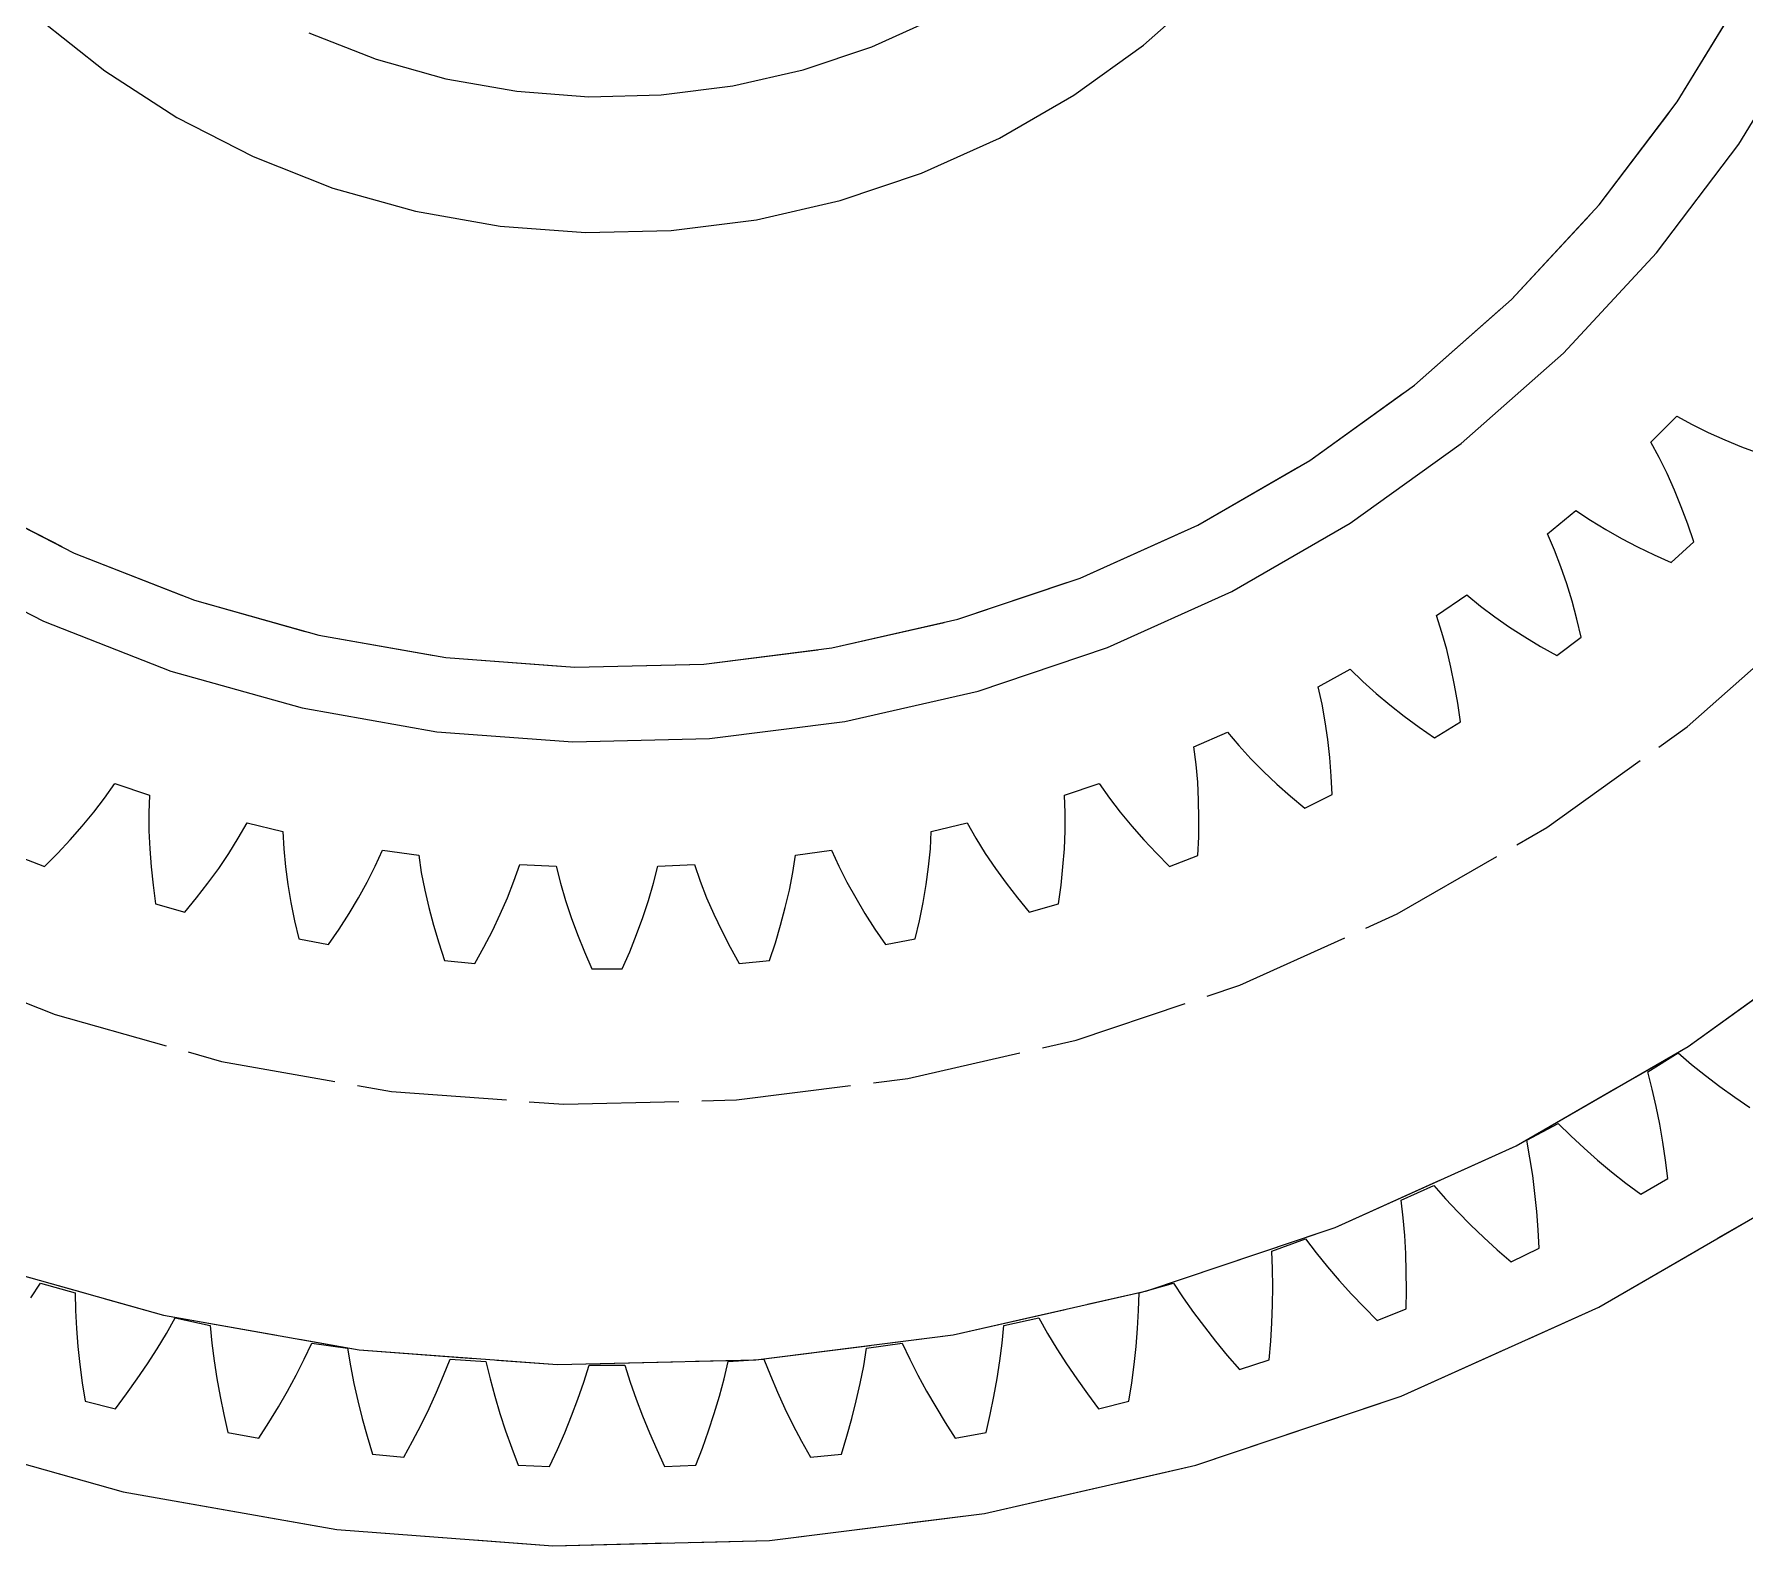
# Model space of a CAD drawing. Header units: millimetres. Extents: x -31 to 149, y -20 to 140.
# Drawn here: x -6.32 to 12.56, y 90.8 to 107.48 of the extents above; entities that cross this region are included whole.
import ezdxf

# ---------------------------------------------------------------- set-up
doc = ezdxf.new("R2010")
doc.units = ezdxf.units.MM
doc.linetypes.add('DASHED', pattern=[1.524, 1.27, -0.254])
doc.layers.add('HIDDEN', color=8, linetype='DASHED')
doc.layers.add('VISIBLE', color=7, linetype='CONTINUOUS')

msp = doc.modelspace()

# ---------------------------------------------------------------- linework, layer by layer
at = {"layer": 'HIDDEN'}
for points in [[(-7.86587, 97.35999), (-6.09106, 96.66343), (-4.25571, 96.14704), (-2.37807, 95.81597), (-0.4768, 95.67348), (1.42921, 95.72102), (3.32102, 95.95809), (5.17982, 96.38235), (6.98715, 96.98958), (8.72503, 97.77374), (10.3762, 98.72704), (11.92424, 99.84001), (13.35378, 101.10159), (14.6506, 102.49923), (15.80182, 104.01904), (16.79599, 105.64593), (17.62323, 107.36372), (18.27533, 109.15535)], [(-7.86587, 97.35999), (-6.09106, 96.66343), (-4.25571, 96.14704), (-2.37807, 95.81597), (-0.4768, 95.67348), (1.42921, 95.72102), (3.32102, 95.95809), (5.17982, 96.38235), (6.98715, 96.98958), (8.72503, 97.77374), (10.3762, 98.72704), (11.92424, 99.84001), (13.35378, 101.10159), (14.6506, 102.49923), (15.80182, 104.01904), (16.79599, 105.64593), (17.62323, 107.36372), (18.27533, 109.15535)], [(-12.88385, 108.588), (-12.20206, 107.33602), (-11.39899, 106.15814), (-10.48264, 105.06607), (-9.46211, 104.07067), (-8.34753, 103.18183), (-7.15, 102.40838), (-5.88141, 101.75801), (-4.55436, 101.23718), (-3.18205, 100.85107), (-1.77811, 100.60352), (-0.35651, 100.49699), (1.06864, 100.53253), (2.48317, 100.70979), (3.87302, 101.02701), (5.22438, 101.48105), (6.52381, 102.06737), (7.75841, 102.78017), (8.9159, 103.61235), (9.98479, 104.55564), (10.95444, 105.60068), (11.81521, 106.73706), (12.55857, 107.95351)], [(-7.00671, 93.93814), (-4.89546, 93.34413), (-2.73556, 92.96328), (-0.54848, 92.79938), (1.64406, 92.85406), (3.82026, 93.12677), (5.95849, 93.61481), (8.0375, 94.31332), (10.03663, 95.21536), (11.93602, 96.31197), (13.71678, 97.59225), (15.36121, 99.04347), (16.85298, 100.65121), (18.17725, 102.3995), (19.32087, 104.27095), (20.27248, 106.24697), (21.0226, 108.30793)], [(-7.00671, 93.93814), (-4.89546, 93.34413), (-2.73556, 92.96328), (-0.54848, 92.79938), (1.64406, 92.85406), (3.82026, 93.12677), (5.95849, 93.61481), (8.0375, 94.31332), (10.03663, 95.21536), (11.93602, 96.31197), (13.71678, 97.59225), (15.36121, 99.04347), (16.85298, 100.65121), (18.17725, 102.3995), (19.32087, 104.27095), (20.27248, 106.24697), (21.0226, 108.30793)], [(-7.00671, 93.93814), (-4.89546, 93.34413), (-2.73556, 92.96328), (-0.54848, 92.79938), (1.64406, 92.85406), (3.82026, 93.12677), (5.95849, 93.61481), (8.0375, 94.31332), (10.03663, 95.21536), (11.93602, 96.31197), (13.71678, 97.59225), (15.36121, 99.04347), (16.85298, 100.65121), (18.17725, 102.3995), (19.32087, 104.27095), (20.27248, 106.24697), (21.0226, 108.30793)], [(-6.28602, 107.66962), (-5.54556, 107.07913), (-4.75, 106.5653), (-3.90723, 106.13323), (-3.02562, 105.78723), (-2.11395, 105.53073), (-1.18127, 105.36627), (-0.23684, 105.29549), (0.70994, 105.3191), (1.64966, 105.43687), (2.57298, 105.64761), (3.47074, 105.94924), (4.334, 106.33876), (5.15419, 106.81229), (5.92315, 107.36514), (6.63325, 107.99181)], [(-6.28602, 107.66962), (-5.54556, 107.07913), (-4.75, 106.5653), (-3.90723, 106.13323), (-3.02562, 105.78723), (-2.11395, 105.53073), (-1.18127, 105.36627), (-0.23684, 105.29549), (0.70994, 105.3191), (1.64966, 105.43687), (2.57298, 105.64761), (3.47074, 105.94924), (4.334, 106.33876), (5.15419, 106.81229), (5.92315, 107.36514), (6.63325, 107.99181)], [(-7.64368, 92.04228), (-5.3405, 91.39427), (-2.98425, 90.9788), (-0.59834, 90.8), (1.79352, 90.85965), (4.16756, 91.15715), (6.50017, 91.68956), (8.76818, 92.45157), (10.94906, 93.43562), (13.02111, 94.63192), (14.96376, 96.02858), (16.75768, 97.61174), (18.38507, 99.36564), (19.82973, 101.27286), (21.07732, 103.31444), (22.11543, 105.47011), (22.93375, 107.71842)], [(-7.64368, 92.04228), (-5.3405, 91.39427), (-2.98425, 90.9788), (-0.59834, 90.8), (1.79352, 90.85965), (4.16756, 91.15715), (6.50017, 91.68956), (8.76818, 92.45157), (10.94906, 93.43562), (13.02111, 94.63192), (14.96376, 96.02858), (16.75768, 97.61174), (18.38507, 99.36564), (19.82973, 101.27286), (21.07732, 103.31444), (22.11543, 105.47011), (22.93375, 107.71842)], [(-7.64368, 92.04228), (-5.3405, 91.39427), (-2.98425, 90.9788), (-0.59834, 90.8), (1.79352, 90.85965), (4.16756, 91.15715), (6.50017, 91.68956), (8.76818, 92.45157), (10.94906, 93.43562), (13.02111, 94.63192), (14.96376, 96.02858), (16.75768, 97.61174), (18.38507, 99.36564), (19.82973, 101.27286), (21.07732, 103.31444), (22.11543, 105.47011), (22.93375, 107.71842)], [(-3.2903, 107.50049), (-2.54789, 107.20912), (-1.78017, 106.99312), (-0.99475, 106.85463), (-0.19945, 106.79503), (0.59784, 106.81491), (1.38919, 106.91408), (2.16672, 107.09155), (2.92273, 107.34555), (3.64969, 107.67357)], [(-3.2903, 107.50049), (-2.54789, 107.20912), (-1.78017, 106.99312), (-0.99475, 106.85463), (-0.19945, 106.79503), (0.59784, 106.81491), (1.38919, 106.91408), (2.16672, 107.09155), (2.92273, 107.34555), (3.64969, 107.67357)], [(-3.2903, 107.50049), (-2.54789, 107.20912), (-1.78017, 106.99312), (-0.99475, 106.85463), (-0.19945, 106.79503), (0.59784, 106.81491), (1.38919, 106.91408), (2.16672, 107.09155), (2.92273, 107.34555), (3.64969, 107.67357)], [(-3.2903, 107.50049), (-2.54789, 107.20912), (-1.78017, 106.99312), (-0.99475, 106.85463), (-0.19945, 106.79503), (0.59784, 106.81491), (1.38919, 106.91408), (2.16672, 107.09155), (2.92273, 107.34555), (3.64969, 107.67357)], [(11.5233, 102.98307), (11.80947, 103.26924)], [(11.5233, 102.98307), (11.80947, 103.26924)], [(11.80947, 103.26924), (11.98058, 103.17625)], [(11.80947, 103.26924), (11.98058, 103.17625)], [(11.98058, 103.17625), (12.15732, 103.08933)], [(11.98058, 103.17625), (12.15732, 103.08933)], [(11.61629, 102.81196), (11.5233, 102.98307)], [(11.61629, 102.81196), (11.5233, 102.98307)], [(12.15732, 103.08933), (12.33912, 103.00802)], [(12.15732, 103.08933), (12.33912, 103.00802)], [(12.33912, 103.00802), (12.52558, 102.93201)], [(12.33912, 103.00802), (12.52558, 102.93201)], [(12.52558, 102.93201), (12.71638, 102.86107)], [(12.52558, 102.93201), (12.71638, 102.86107)], [(11.70321, 102.63522), (11.61629, 102.81196)], [(11.70321, 102.63522), (11.61629, 102.81196)], [(11.78452, 102.45342), (11.70321, 102.63522)], [(11.78452, 102.45342), (11.70321, 102.63522)], [(11.86054, 102.26696), (11.78452, 102.45342)], [(11.86054, 102.26696), (11.78452, 102.45342)], [(10.3845, 101.97021), (10.69586, 102.22876)], [(10.3845, 101.97021), (10.69586, 102.22876)], [(10.69586, 102.22876), (10.85766, 102.12037)], [(10.69586, 102.22876), (10.85766, 102.12037)], [(11.93147, 102.07616), (11.86054, 102.26696)], [(11.93147, 102.07616), (11.86054, 102.26696)], [(10.85766, 102.12037), (11.02562, 102.01751)], [(10.85766, 102.12037), (11.02562, 102.01751)], [(11.02562, 102.01751), (11.19915, 101.91978)], [(11.02562, 102.01751), (11.19915, 101.91978)], [(11.99749, 101.88128), (11.93147, 102.07616)], [(11.99749, 101.88128), (11.93147, 102.07616)], [(10.46131, 101.79125), (10.3845, 101.97021)], [(10.46131, 101.79125), (10.3845, 101.97021)], [(10.53155, 101.60725), (10.46131, 101.79125)], [(10.53155, 101.60725), (10.46131, 101.79125)], [(11.19915, 101.91978), (11.3778, 101.82689)], [(11.19915, 101.91978), (11.3778, 101.82689)], [(11.3778, 101.82689), (11.56124, 101.73865)], [(11.3778, 101.82689), (11.56124, 101.73865)], [(11.7492, 101.65492), (11.99749, 101.88128)], [(11.7492, 101.65492), (11.99749, 101.88128)], [(10.59574, 101.41872), (10.53155, 101.60725)], [(10.59574, 101.41872), (10.53155, 101.60725)], [(11.56124, 101.73865), (11.7492, 101.65492)], [(11.56124, 101.73865), (11.7492, 101.65492)], [(10.65423, 101.22604), (10.59574, 101.41872)], [(10.65423, 101.22604), (10.59574, 101.41872)], [(9.15711, 101.06675), (9.49099, 101.29546)], [(9.15711, 101.06675), (9.49099, 101.29546)], [(9.49099, 101.29546), (9.6421, 101.17261)], [(9.49099, 101.29546), (9.6421, 101.17261)], [(10.70725, 101.02951), (10.65423, 101.22604)], [(10.70725, 101.02951), (10.65423, 101.22604)], [(9.21708, 100.88146), (9.15711, 101.06675)], [(9.21708, 100.88146), (9.15711, 101.06675)], [(9.6421, 101.17261), (9.79986, 101.05469)], [(9.6421, 101.17261), (9.79986, 101.05469)], [(9.79986, 101.05469), (9.96362, 100.94136)], [(9.79986, 101.05469), (9.96362, 100.94136)], [(9.27004, 100.69176), (9.21708, 100.88146)], [(9.27004, 100.69176), (9.21708, 100.88146)], [(9.96362, 100.94136), (10.13294, 100.83238)], [(9.96362, 100.94136), (10.13294, 100.83238)], [(10.75501, 100.82936), (10.70725, 101.02951)], [(10.75501, 100.82936), (10.70725, 101.02951)], [(9.31656, 100.49812), (9.27004, 100.69176)], [(9.31656, 100.49812), (9.27004, 100.69176)], [(10.13294, 100.83238), (10.30746, 100.7276)], [(10.13294, 100.83238), (10.30746, 100.7276)], [(10.30746, 100.7276), (10.48689, 100.62689)], [(10.30746, 100.7276), (10.48689, 100.62689)], [(10.48689, 100.62689), (10.75501, 100.82936)], [(10.48689, 100.62689), (10.75501, 100.82936)], [(7.85159, 100.28039), (8.20515, 100.47732)], [(7.85159, 100.28039), (8.20515, 100.47732)], [(8.20515, 100.47732), (8.34428, 100.34105)], [(8.20515, 100.47732), (8.34428, 100.34105)], [(9.35702, 100.30086), (9.31656, 100.49812)], [(9.35702, 100.30086), (9.31656, 100.49812)], [(7.89421, 100.09036), (7.85159, 100.28039)], [(7.89421, 100.09036), (7.85159, 100.28039)], [(8.34428, 100.34105), (8.49049, 100.20908)], [(8.34428, 100.34105), (8.49049, 100.20908)], [(9.39169, 100.10028), (9.35702, 100.30086)], [(9.39169, 100.10028), (9.35702, 100.30086)], [(8.49049, 100.20908), (8.6431, 100.08112)], [(8.49049, 100.20908), (8.6431, 100.08112)], [(9.42078, 99.89658), (9.39169, 100.10028)], [(9.42078, 99.89658), (9.39169, 100.10028)], [(7.92944, 99.89658), (7.89421, 100.09036)], [(7.92944, 99.89658), (7.89421, 100.09036)], [(8.6431, 100.08112), (8.80164, 99.95699)], [(8.6431, 100.08112), (8.80164, 99.95699)], [(8.80164, 99.95699), (8.96574, 99.83654)], [(8.80164, 99.95699), (8.96574, 99.83654)], [(6.47908, 99.61784), (6.84931, 99.78131)], [(6.47908, 99.61784), (6.84931, 99.78131)], [(6.84931, 99.78131), (6.97527, 99.63278)], [(6.84931, 99.78131), (6.97527, 99.63278)], [(7.9579, 99.69947), (7.92944, 99.89658)], [(7.9579, 99.69947), (7.92944, 99.89658)], [(8.96574, 99.83654), (9.13511, 99.71971)], [(8.96574, 99.83654), (9.13511, 99.71971)], [(9.13511, 99.71971), (9.42078, 99.89658)], [(9.13511, 99.71971), (9.42078, 99.89658)], [(6.50399, 99.42469), (6.47908, 99.61784)], [(6.50399, 99.42469), (6.47908, 99.61784)], [(6.97527, 99.63278), (7.10867, 99.48789)], [(6.97527, 99.63278), (7.10867, 99.48789)], [(7.97998, 99.49932), (7.9579, 99.69947)], [(7.97998, 99.49932), (7.9579, 99.69947)], [(6.52119, 99.22849), (6.50399, 99.42469)], [(6.52119, 99.22849), (6.50399, 99.42469)], [(7.10867, 99.48789), (7.24883, 99.3464)], [(7.10867, 99.48789), (7.24883, 99.3464)], [(7.24883, 99.3464), (7.39524, 99.20816)], [(7.24883, 99.3464), (7.39524, 99.20816)], [(7.99599, 99.2964), (7.97998, 99.49932)], [(7.99599, 99.2964), (7.97998, 99.49932)], [(-5.54675, 99.05386), (-5.43503, 99.21337)], [(-5.54675, 99.05386), (-5.43503, 99.21337)], [(-5.43503, 99.21337), (-5.0513, 99.08476)], [(-5.43503, 99.21337), (-5.0513, 99.08476)], [(5.0513, 99.08476), (5.43503, 99.21337)], [(5.0513, 99.08476), (5.43503, 99.21337)], [(5.43503, 99.21337), (5.54675, 99.05386)], [(5.43503, 99.21337), (5.54675, 99.05386)], [(6.53134, 99.02959), (6.52119, 99.22849)], [(6.53134, 99.02959), (6.52119, 99.22849)], [(7.39524, 99.20816), (7.54753, 99.07309)], [(7.39524, 99.20816), (7.54753, 99.07309)], [(8.00616, 99.09089), (7.99599, 99.2964)], [(8.00616, 99.09089), (7.99599, 99.2964)], [(-5.66622, 98.89727), (-5.54675, 99.05386)], [(-5.66622, 98.89727), (-5.54675, 99.05386)], [(-5.0513, 99.08476), (-5.05827, 98.89013)], [(-5.0513, 99.08476), (-5.05827, 98.89013)], [(5.05827, 98.89013), (5.0513, 99.08476)], [(5.05827, 98.89013), (5.0513, 99.08476)], [(5.54675, 99.05386), (5.66622, 98.89727)], [(5.54675, 99.05386), (5.66622, 98.89727)], [(6.53486, 98.82826), (6.53134, 99.02959)], [(6.53486, 98.82826), (6.53134, 99.02959)], [(7.54753, 99.07309), (7.7054, 98.94112)], [(7.54753, 99.07309), (7.7054, 98.94112)], [(7.7054, 98.94112), (8.00616, 99.09089)], [(7.7054, 98.94112), (8.00616, 99.09089)], [(-5.79272, 98.74345), (-5.66622, 98.89727)], [(-5.79272, 98.74345), (-5.66622, 98.89727)], [(-5.05827, 98.89013), (-5.0573, 98.69318)], [(-5.05827, 98.89013), (-5.0573, 98.69318)], [(-4.07091, 98.6092), (-3.97438, 98.77835)], [(-4.07091, 98.6092), (-3.97438, 98.77835)], [(-3.97438, 98.77835), (-3.58042, 98.68569)], [(-3.97438, 98.77835), (-3.58042, 98.68569)], [(3.58042, 98.68569), (3.97438, 98.77835)], [(3.58042, 98.68569), (3.97438, 98.77835)], [(3.97438, 98.77835), (4.07091, 98.6092)], [(3.97438, 98.77835), (4.07091, 98.6092)], [(5.0573, 98.69318), (5.05827, 98.89013)], [(5.0573, 98.69318), (5.05827, 98.89013)], [(5.66622, 98.89727), (5.79272, 98.74345)], [(5.66622, 98.89727), (5.79272, 98.74345)], [(6.53208, 98.62472), (6.53486, 98.82826)], [(6.53208, 98.62472), (6.53486, 98.82826)], [(-6.06492, 98.44375), (-5.92575, 98.59229)], [(-6.06492, 98.44375), (-5.92575, 98.59229)], [(-5.92575, 98.59229), (-5.79272, 98.74345)], [(-5.92575, 98.59229), (-5.79272, 98.74345)], [(-5.0573, 98.69318), (-5.04905, 98.4942)], [(-5.0573, 98.69318), (-5.04905, 98.4942)], [(-4.17541, 98.44226), (-4.07091, 98.6092)], [(-4.17541, 98.44226), (-4.07091, 98.6092)], [(-3.58042, 98.68569), (-3.56941, 98.49125)], [(-3.58042, 98.68569), (-3.56941, 98.49125)], [(3.56941, 98.49125), (3.58042, 98.68569)], [(3.56941, 98.49125), (3.58042, 98.68569)], [(4.07091, 98.6092), (4.17541, 98.44226)], [(4.07091, 98.6092), (4.17541, 98.44226)], [(5.04905, 98.4942), (5.0573, 98.69318)], [(5.04905, 98.4942), (5.0573, 98.69318)], [(5.79272, 98.74345), (5.92575, 98.59229)], [(5.79272, 98.74345), (5.92575, 98.59229)], [(5.92575, 98.59229), (6.06492, 98.44375)], [(5.92575, 98.59229), (6.06492, 98.44375)], [(6.52324, 98.41915), (6.53208, 98.62472)], [(6.52324, 98.41915), (6.53208, 98.62472)], [(-6.52324, 98.41915), (-6.20995, 98.29778)], [(-6.52324, 98.41915), (-6.20995, 98.29778)], [(-6.20995, 98.29778), (-6.06492, 98.44375)], [(-6.20995, 98.29778), (-6.06492, 98.44375)], [(-5.04905, 98.4942), (-5.03398, 98.2934)], [(-5.04905, 98.4942), (-5.03398, 98.2934)], [(-4.28718, 98.27743), (-4.17541, 98.44226)], [(-4.28718, 98.27743), (-4.17541, 98.44226)], [(-3.56941, 98.49125), (-3.55027, 98.29523)], [(-3.56941, 98.49125), (-3.55027, 98.29523)], [(-2.56033, 98.30262), (-2.47982, 98.47995)], [(-2.56033, 98.30262), (-2.47982, 98.47995)], [(-2.47982, 98.47995), (-2.07899, 98.42404)], [(-2.47982, 98.47995), (-2.07899, 98.42404)], [(-2.07899, 98.42404), (-2.05009, 98.23145)], [(-2.07899, 98.42404), (-2.05009, 98.23145)], [(2.05009, 98.23145), (2.07899, 98.42404)], [(2.05009, 98.23145), (2.07899, 98.42404)], [(2.07899, 98.42404), (2.47982, 98.47995)], [(2.07899, 98.42404), (2.47982, 98.47995)], [(2.47982, 98.47995), (2.56033, 98.30262)], [(2.47982, 98.47995), (2.56033, 98.30262)], [(3.55027, 98.29523), (3.56941, 98.49125)], [(3.55027, 98.29523), (3.56941, 98.49125)], [(4.17541, 98.44226), (4.28718, 98.27743)], [(4.17541, 98.44226), (4.28718, 98.27743)], [(5.03398, 98.2934), (5.04905, 98.4942)], [(5.03398, 98.2934), (5.04905, 98.4942)], [(6.06492, 98.44375), (6.20995, 98.29778)], [(6.06492, 98.44375), (6.20995, 98.29778)], [(6.20995, 98.29778), (6.52324, 98.41915)], [(6.20995, 98.29778), (6.52324, 98.41915)], [(-5.03398, 98.2934), (-5.01244, 98.09099)], [(-5.03398, 98.2934), (-5.01244, 98.09099)], [(-4.4057, 98.11464), (-4.28718, 98.27743)], [(-4.4057, 98.11464), (-4.28718, 98.27743)], [(-3.55027, 98.29523), (-3.52369, 98.09786)], [(-3.55027, 98.29523), (-3.52369, 98.09786)], [(-2.64899, 98.12675), (-2.56033, 98.30262)], [(-2.64899, 98.12675), (-2.56033, 98.30262)], [(-2.05009, 98.23145), (-2.01294, 98.03803)], [(-2.05009, 98.23145), (-2.01294, 98.03803)], [(-1.02791, 98.13673), (-0.96411, 98.32073)], [(-1.02791, 98.13673), (-0.96411, 98.32073)], [(-0.96411, 98.32073), (-0.55983, 98.30204)], [(-0.96411, 98.32073), (-0.55983, 98.30204)], [(-0.55983, 98.30204), (-0.51328, 98.11294)], [(-0.55983, 98.30204), (-0.51328, 98.11294)], [(0.51328, 98.11294), (0.55983, 98.30204)], [(0.51328, 98.11294), (0.55983, 98.30204)], [(0.55983, 98.30204), (0.96411, 98.32073)], [(0.55983, 98.30204), (0.96411, 98.32073)], [(0.96411, 98.32073), (1.02791, 98.13673)], [(0.96411, 98.32073), (1.02791, 98.13673)], [(2.01294, 98.03803), (2.05009, 98.23145)], [(2.01294, 98.03803), (2.05009, 98.23145)], [(2.56033, 98.30262), (2.64899, 98.12675)], [(2.56033, 98.30262), (2.64899, 98.12675)], [(3.52369, 98.09786), (3.55027, 98.29523)], [(3.52369, 98.09786), (3.55027, 98.29523)], [(4.28718, 98.27743), (4.4057, 98.11464)], [(4.28718, 98.27743), (4.4057, 98.11464)], [(5.01244, 98.09099), (5.03398, 98.2934)], [(5.01244, 98.09099), (5.03398, 98.2934)], [(-5.01244, 98.09099), (-4.98467, 97.88711)], [(-5.01244, 98.09099), (-4.98467, 97.88711)], [(-4.53058, 97.95389), (-4.4057, 98.11464)], [(-4.53058, 97.95389), (-4.4057, 98.11464)], [(-3.52369, 98.09786), (-3.49016, 97.89931)], [(-3.52369, 98.09786), (-3.49016, 97.89931)], [(-2.74507, 97.95231), (-2.64899, 98.12675)], [(-2.74507, 97.95231), (-2.64899, 98.12675)], [(-2.01294, 98.03803), (-1.96827, 97.84395)], [(-2.01294, 98.03803), (-1.96827, 97.84395)], [(-1.09996, 97.95343), (-1.02791, 98.13673)], [(-1.09996, 97.95343), (-1.02791, 98.13673)], [(-0.51328, 98.11294), (-0.45845, 97.92377)], [(-0.51328, 98.11294), (-0.45845, 97.92377)], [(0.45845, 97.92377), (0.51328, 98.11294)], [(0.45845, 97.92377), (0.51328, 98.11294)], [(1.02791, 98.13673), (1.09996, 97.95343)], [(1.02791, 98.13673), (1.09996, 97.95343)], [(1.96827, 97.84395), (2.01294, 98.03803)], [(1.96827, 97.84395), (2.01294, 98.03803)], [(2.64899, 98.12675), (2.74507, 97.95231)], [(2.64899, 98.12675), (2.74507, 97.95231)], [(3.49016, 97.89931), (3.52369, 98.09786)], [(3.49016, 97.89931), (3.52369, 98.09786)], [(4.4057, 98.11464), (4.53058, 97.95389)], [(4.4057, 98.11464), (4.53058, 97.95389)], [(4.98467, 97.88711), (5.01244, 98.09099)], [(4.98467, 97.88711), (5.01244, 98.09099)], [(-4.98467, 97.88711), (-4.66151, 97.79516)], [(-4.98467, 97.88711), (-4.66151, 97.79516)], [(-4.66151, 97.79516), (-4.53058, 97.95389)], [(-4.66151, 97.79516), (-4.53058, 97.95389)], [(-3.49016, 97.89931), (-3.45003, 97.69974)], [(-3.49016, 97.89931), (-3.45003, 97.69974)], [(-2.84806, 97.77928), (-2.74507, 97.95231)], [(-2.84806, 97.77928), (-2.74507, 97.95231)], [(-1.96827, 97.84395), (-1.91656, 97.64934)], [(-1.96827, 97.84395), (-1.91656, 97.64934)], [(-1.17954, 97.77086), (-1.09996, 97.95343)], [(-1.17954, 97.77086), (-1.09996, 97.95343)], [(-0.45845, 97.92377), (-0.39605, 97.73464)], [(-0.45845, 97.92377), (-0.39605, 97.73464)], [(0.39605, 97.73464), (0.45845, 97.92377)], [(0.39605, 97.73464), (0.45845, 97.92377)], [(1.09996, 97.95343), (1.17954, 97.77086)], [(1.09996, 97.95343), (1.17954, 97.77086)], [(1.91656, 97.64934), (1.96827, 97.84395)], [(1.91656, 97.64934), (1.96827, 97.84395)], [(2.74507, 97.95231), (2.84806, 97.77928)], [(2.74507, 97.95231), (2.84806, 97.77928)], [(3.45003, 97.69974), (3.49016, 97.89931)], [(3.45003, 97.69974), (3.49016, 97.89931)], [(4.53058, 97.95389), (4.66151, 97.79516)], [(4.53058, 97.95389), (4.66151, 97.79516)], [(4.66151, 97.79516), (4.98467, 97.88711)], [(4.66151, 97.79516), (4.98467, 97.88711)], [(-3.45003, 97.69974), (-3.40357, 97.4993)], [(-3.45003, 97.69974), (-3.40357, 97.4993)], [(-2.95757, 97.60769), (-2.84806, 97.77928)], [(-2.95757, 97.60769), (-2.84806, 97.77928)], [(-1.91656, 97.64934), (-1.85819, 97.45433)], [(-1.91656, 97.64934), (-1.85819, 97.45433)], [(-1.26613, 97.58907), (-1.17954, 97.77086)], [(-1.26613, 97.58907), (-1.17954, 97.77086)], [(-0.39605, 97.73464), (-0.32661, 97.54563)], [(-0.39605, 97.73464), (-0.32661, 97.54563)], [(0.32661, 97.54563), (0.39605, 97.73464)], [(0.32661, 97.54563), (0.39605, 97.73464)], [(1.17954, 97.77086), (1.26613, 97.58907)], [(1.17954, 97.77086), (1.26613, 97.58907)], [(1.85819, 97.45433), (1.91656, 97.64934)], [(1.85819, 97.45433), (1.91656, 97.64934)], [(2.84806, 97.77928), (2.95757, 97.60769)], [(2.84806, 97.77928), (2.95757, 97.60769)], [(3.40357, 97.4993), (3.45003, 97.69974)], [(3.40357, 97.4993), (3.45003, 97.69974)], [(-3.40357, 97.4993), (-3.07331, 97.43756)], [(-3.40357, 97.4993), (-3.07331, 97.43756)], [(-3.07331, 97.43756), (-2.95757, 97.60769)], [(-3.07331, 97.43756), (-2.95757, 97.60769)], [(-1.85819, 97.45433), (-1.79343, 97.25902)], [(-1.85819, 97.45433), (-1.79343, 97.25902)], [(-1.35934, 97.4081), (-1.26613, 97.58907)], [(-1.35934, 97.4081), (-1.26613, 97.58907)], [(-0.32661, 97.54563), (-0.25049, 97.35684)], [(-0.32661, 97.54563), (-0.25049, 97.35684)], [(0.25049, 97.35684), (0.32661, 97.54563)], [(0.25049, 97.35684), (0.32661, 97.54563)], [(1.26613, 97.58907), (1.35934, 97.4081)], [(1.26613, 97.58907), (1.35934, 97.4081)], [(1.79343, 97.25902), (1.85819, 97.45433)], [(1.79343, 97.25902), (1.85819, 97.45433)], [(2.95757, 97.60769), (3.07331, 97.43756)], [(2.95757, 97.60769), (3.07331, 97.43756)], [(3.07331, 97.43756), (3.40357, 97.4993)], [(3.07331, 97.43756), (3.40357, 97.4993)], [(-1.79343, 97.25902), (-1.45888, 97.22802)], [(-1.79343, 97.25902), (-1.45888, 97.22802)], [(-1.45888, 97.22802), (-1.35934, 97.4081)], [(-1.45888, 97.22802), (-1.35934, 97.4081)], [(-0.25049, 97.35684), (-0.16799, 97.16834)], [(-0.25049, 97.35684), (-0.16799, 97.16834)], [(0.16799, 97.16834), (0.25049, 97.35684)], [(0.16799, 97.16834), (0.25049, 97.35684)], [(1.35934, 97.4081), (1.45888, 97.22802)], [(1.35934, 97.4081), (1.45888, 97.22802)], [(1.45888, 97.22802), (1.79343, 97.25902)], [(1.45888, 97.22802), (1.79343, 97.25902)], [(-0.16799, 97.16834), (0.16799, 97.16834)], [(-0.16799, 97.16834), (0.16799, 97.16834)], [(11.48995, 96.03138), (11.82555, 96.24109)], [(11.48995, 96.03138), (11.82555, 96.24109)], [(11.82555, 96.24109), (11.97442, 96.11372)], [(11.82555, 96.24109), (11.97442, 96.11372)], [(11.53917, 95.84174), (11.48995, 96.03138)], [(11.53917, 95.84174), (11.48995, 96.03138)], [(11.97442, 96.11372), (12.12826, 95.98972)], [(11.97442, 96.11372), (12.12826, 95.98972)], [(12.12826, 95.98972), (12.28672, 95.86893)], [(12.12826, 95.98972), (12.28672, 95.86893)], [(11.58318, 95.64912), (11.53917, 95.84174)], [(11.58318, 95.64912), (11.53917, 95.84174)], [(12.28672, 95.86893), (12.44956, 95.75124)], [(12.28672, 95.86893), (12.44956, 95.75124)], [(12.44956, 95.75124), (12.61654, 95.63656)], [(12.44956, 95.75124), (12.61654, 95.63656)], [(11.62228, 95.45374), (11.58318, 95.64912)], [(11.62228, 95.45374), (11.58318, 95.64912)], [(10.15325, 95.27559), (10.50266, 95.46137)], [(10.15325, 95.27559), (10.50266, 95.46137)], [(10.50266, 95.46137), (10.64228, 95.32393)], [(10.50266, 95.46137), (10.64228, 95.32393)], [(11.65668, 95.2558), (11.62228, 95.45374)], [(11.65668, 95.2558), (11.62228, 95.45374)], [(10.18912, 95.08298), (10.15325, 95.27559)], [(10.18912, 95.08298), (10.15325, 95.27559)], [(10.64228, 95.32393), (10.7871, 95.1895)], [(10.64228, 95.32393), (10.7871, 95.1895)], [(10.7871, 95.1895), (10.93675, 95.05795)], [(10.7871, 95.1895), (10.93675, 95.05795)], [(11.68656, 95.05544), (11.65668, 95.2558)], [(11.68656, 95.05544), (11.65668, 95.2558)], [(10.21959, 94.88775), (10.18912, 95.08298)], [(10.21959, 94.88775), (10.18912, 95.08298)], [(10.93675, 95.05795), (11.09098, 94.92919)], [(10.93675, 95.05795), (11.09098, 94.92919)], [(11.71205, 94.85279), (11.68656, 95.05544)], [(11.71205, 94.85279), (11.68656, 95.05544)], [(10.24496, 94.69012), (10.21959, 94.88775)], [(10.24496, 94.69012), (10.21959, 94.88775)], [(11.09098, 94.92919), (11.24956, 94.80313)], [(11.09098, 94.92919), (11.24956, 94.80313)], [(11.4123, 94.67974), (11.71205, 94.85279)], [(11.4123, 94.67974), (11.71205, 94.85279)], [(8.76709, 94.61487), (9.1286, 94.77583)], [(8.76709, 94.61487), (9.1286, 94.77583)], [(8.78943, 94.42023), (8.76709, 94.61487)], [(8.78943, 94.42023), (8.76709, 94.61487)], [(9.1286, 94.77583), (9.2583, 94.62898)], [(9.1286, 94.77583), (9.2583, 94.62898)], [(9.2583, 94.62898), (9.39338, 94.48478)], [(9.2583, 94.62898), (9.39338, 94.48478)], [(10.26547, 94.49026), (10.24496, 94.69012)], [(10.26547, 94.49026), (10.24496, 94.69012)], [(11.24956, 94.80313), (11.4123, 94.67974)], [(11.24956, 94.80313), (11.4123, 94.67974)], [(9.39338, 94.48478), (9.53349, 94.34312)], [(9.39338, 94.48478), (9.53349, 94.34312)], [(10.2813, 94.2883), (10.26547, 94.49026)], [(10.2813, 94.2883), (10.26547, 94.49026)], [(8.80621, 94.22336), (8.78943, 94.42023)], [(8.80621, 94.22336), (8.78943, 94.42023)], [(9.53349, 94.34312), (9.67836, 94.20391)], [(9.53349, 94.34312), (9.67836, 94.20391)], [(10.29259, 94.08437), (10.2813, 94.2883)], [(10.29259, 94.08437), (10.2813, 94.2883)], [(7.33821, 94.05247), (7.71007, 94.18781)], [(7.33821, 94.05247), (7.71007, 94.18781)], [(7.34692, 93.85674), (7.33821, 94.05247)], [(7.34692, 93.85674), (7.33821, 94.05247)], [(7.71007, 94.18781), (7.82921, 94.03227)], [(7.71007, 94.18781), (7.82921, 94.03227)], [(8.81773, 94.02444), (8.80621, 94.22336)], [(8.81773, 94.02444), (8.80621, 94.22336)], [(9.67836, 94.20391), (9.82776, 94.0671)], [(9.67836, 94.20391), (9.82776, 94.0671)], [(9.82776, 94.0671), (9.98151, 93.93265)], [(9.82776, 94.0671), (9.98151, 93.93265)], [(9.98151, 93.93265), (10.29259, 94.08437)], [(9.98151, 93.93265), (10.29259, 94.08437)], [(7.82921, 94.03227), (7.9539, 93.879)], [(7.82921, 94.03227), (7.9539, 93.879)], [(7.9539, 93.879), (8.08379, 93.72791)], [(7.9539, 93.879), (8.08379, 93.72791)], [(8.82425, 93.82363), (8.81773, 94.02444)], [(8.82425, 93.82363), (8.81773, 94.02444)], [(-6.36197, 93.53671), (-6.25398, 93.70018)], [(-6.36197, 93.53671), (-6.25398, 93.70018)], [(-6.25398, 93.70018), (-5.87358, 93.5911)], [(-6.25398, 93.70018), (-5.87358, 93.5911)], [(5.87358, 93.5911), (6.25398, 93.70018)], [(5.87358, 93.5911), (6.25398, 93.70018)], [(6.25398, 93.70018), (6.36197, 93.53671)], [(6.25398, 93.70018), (6.36197, 93.53671)], [(7.34992, 93.65917), (7.34692, 93.85674)], [(7.34992, 93.65917), (7.34692, 93.85674)], [(8.08379, 93.72791), (8.2186, 93.57893)], [(8.08379, 93.72791), (8.2186, 93.57893)], [(8.82595, 93.62106), (8.82425, 93.82363)], [(8.82595, 93.62106), (8.82425, 93.82363)], [(-5.87358, 93.5911), (-5.86862, 93.39524)], [(-5.87358, 93.5911), (-5.86862, 93.39524)], [(5.86862, 93.39524), (5.87358, 93.5911)], [(5.86862, 93.39524), (5.87358, 93.5911)], [(6.36197, 93.53671), (6.47567, 93.37511)], [(6.36197, 93.53671), (6.47567, 93.37511)], [(7.34754, 93.45994), (7.34992, 93.65917)], [(7.34754, 93.45994), (7.34992, 93.65917)], [(8.2186, 93.57893), (8.35809, 93.43203)], [(8.2186, 93.57893), (8.35809, 93.43203)], [(8.82299, 93.41684), (8.82595, 93.62106)], [(8.82299, 93.41684), (8.82595, 93.62106)], [(-5.86862, 93.39524), (-5.85783, 93.19795)], [(-5.86862, 93.39524), (-5.85783, 93.19795)], [(-4.86374, 93.1447), (-4.76741, 93.3153)], [(-4.86374, 93.1447), (-4.76741, 93.3153)], [(-4.76741, 93.3153), (-4.38033, 93.23303)], [(-4.76741, 93.3153), (-4.38033, 93.23303)], [(4.38033, 93.23303), (4.76741, 93.3153)], [(4.38033, 93.23303), (4.76741, 93.3153)], [(4.76741, 93.3153), (4.86374, 93.1447)], [(4.76741, 93.3153), (4.86374, 93.1447)], [(5.85783, 93.19795), (5.86862, 93.39524)], [(5.85783, 93.19795), (5.86862, 93.39524)], [(6.47567, 93.37511), (6.5947, 93.21532)], [(6.47567, 93.37511), (6.5947, 93.21532)], [(7.34004, 93.25916), (7.34754, 93.45994)], [(7.34004, 93.25916), (7.34754, 93.45994)], [(8.35809, 93.43203), (8.50208, 93.28719)], [(8.35809, 93.43203), (8.50208, 93.28719)], [(8.50208, 93.28719), (8.82299, 93.41684)], [(8.50208, 93.28719), (8.82299, 93.41684)], [(-5.85783, 93.19795), (-5.84156, 92.99936)], [(-5.85783, 93.19795), (-5.84156, 92.99936)], [(-4.96589, 92.97556), (-4.86374, 93.1447)], [(-4.96589, 92.97556), (-4.86374, 93.1447)], [(-4.38033, 93.23303), (-4.36172, 93.03799)], [(-4.38033, 93.23303), (-4.36172, 93.03799)], [(4.36172, 93.03799), (4.38033, 93.23303)], [(4.36172, 93.03799), (4.38033, 93.23303)], [(4.86374, 93.1447), (4.96589, 92.97556)], [(4.86374, 93.1447), (4.96589, 92.97556)], [(5.84156, 92.99936), (5.85783, 93.19795)], [(5.84156, 92.99936), (5.85783, 93.19795)], [(6.5947, 93.21532), (6.71879, 93.05731)], [(6.5947, 93.21532), (6.71879, 93.05731)], [(7.3276, 93.05697), (7.34004, 93.25916)], [(7.3276, 93.05697), (7.34004, 93.25916)], [(-5.84156, 92.99936), (-5.82006, 92.7996)], [(-5.84156, 92.99936), (-5.82006, 92.7996)], [(-5.07349, 92.80786), (-4.96589, 92.97556)], [(-5.07349, 92.80786), (-4.96589, 92.97556)], [(-4.36172, 93.03799), (-4.3372, 92.84193)], [(-4.36172, 93.03799), (-4.3372, 92.84193)], [(-3.34182, 92.85815), (-3.25762, 93.03506)], [(-3.34182, 92.85815), (-3.25762, 93.03506)], [(-3.25762, 93.03506), (-2.86575, 92.97999)], [(-3.25762, 93.03506), (-2.86575, 92.97999)], [(-2.86575, 92.97999), (-2.83358, 92.78672)], [(-2.86575, 92.97999), (-2.83358, 92.78672)], [(2.83358, 92.78672), (2.86575, 92.97999)], [(2.83358, 92.78672), (2.86575, 92.97999)], [(2.86575, 92.97999), (3.25762, 93.03506)], [(2.86575, 92.97999), (3.25762, 93.03506)], [(3.25762, 93.03506), (3.34182, 92.85815)], [(3.25762, 93.03506), (3.34182, 92.85815)], [(4.3372, 92.84193), (4.36172, 93.03799)], [(4.3372, 92.84193), (4.36172, 93.03799)], [(4.96589, 92.97556), (5.07349, 92.80786)], [(4.96589, 92.97556), (5.07349, 92.80786)], [(5.82006, 92.7996), (5.84156, 92.99936)], [(5.82006, 92.7996), (5.84156, 92.99936)], [(6.71879, 93.05731), (6.8477, 92.90104)], [(6.71879, 93.05731), (6.8477, 92.90104)], [(7.3104, 92.85345), (7.3276, 93.05697)], [(7.3104, 92.85345), (7.3276, 93.05697)], [(-5.82006, 92.7996), (-5.79356, 92.59877)], [(-5.82006, 92.7996), (-5.79356, 92.59877)], [(-5.18625, 92.64157), (-5.07349, 92.80786)], [(-5.18625, 92.64157), (-5.07349, 92.80786)], [(-4.3372, 92.84193), (-4.30711, 92.64496)], [(-4.3372, 92.84193), (-4.30711, 92.64496)], [(-3.43192, 92.6823), (-3.34182, 92.85815)], [(-3.43192, 92.6823), (-3.34182, 92.85815)], [(-2.83358, 92.78672), (-2.79543, 92.59285)], [(-2.83358, 92.78672), (-2.79543, 92.59285)], [(-1.80361, 92.67847), (-1.73196, 92.86082)], [(-1.80361, 92.67847), (-1.73196, 92.86082)], [(-1.73196, 92.86082), (-1.3372, 92.83322)], [(-1.73196, 92.86082), (-1.3372, 92.83322)], [(-1.3372, 92.83322), (-1.29162, 92.64267)], [(-1.3372, 92.83322), (-1.29162, 92.64267)], [(-0.25662, 92.60652), (-0.19786, 92.79343)], [(-0.25662, 92.60652), (-0.19786, 92.79343)], [(-0.19786, 92.79343), (0.19786, 92.79343)], [(-0.19786, 92.79343), (0.19786, 92.79343)], [(0.19786, 92.79343), (0.25662, 92.60652)], [(0.19786, 92.79343), (0.25662, 92.60652)], [(1.29162, 92.64267), (1.3372, 92.83322)], [(1.29162, 92.64267), (1.3372, 92.83322)], [(1.3372, 92.83322), (1.73196, 92.86082)], [(1.3372, 92.83322), (1.73196, 92.86082)], [(1.73196, 92.86082), (1.80361, 92.67847)], [(1.73196, 92.86082), (1.80361, 92.67847)], [(2.79543, 92.59285), (2.83358, 92.78672)], [(2.79543, 92.59285), (2.83358, 92.78672)], [(3.34182, 92.85815), (3.43192, 92.6823)], [(3.34182, 92.85815), (3.43192, 92.6823)], [(4.30711, 92.64496), (4.3372, 92.84193)], [(4.30711, 92.64496), (4.3372, 92.84193)], [(5.07349, 92.80786), (5.18625, 92.64157)], [(5.07349, 92.80786), (5.18625, 92.64157)], [(5.79356, 92.59877), (5.82006, 92.7996)], [(5.79356, 92.59877), (5.82006, 92.7996)], [(6.8477, 92.90104), (6.98123, 92.7465)], [(6.8477, 92.90104), (6.98123, 92.7465)], [(6.98123, 92.7465), (7.3104, 92.85345)], [(6.98123, 92.7465), (7.3104, 92.85345)], [(-5.79356, 92.59877), (-5.7622, 92.39695)], [(-5.79356, 92.59877), (-5.7622, 92.39695)], [(-5.30394, 92.47669), (-5.18625, 92.64157)], [(-5.30394, 92.47669), (-5.18625, 92.64157)], [(-4.30711, 92.64496), (-4.27174, 92.44719)], [(-4.30711, 92.64496), (-4.27174, 92.44719)], [(-3.52756, 92.50751), (-3.43192, 92.6823)], [(-3.52756, 92.50751), (-3.43192, 92.6823)], [(-2.79543, 92.59285), (-2.75168, 92.39846)], [(-2.79543, 92.59285), (-2.75168, 92.39846)], [(-1.88123, 92.49676), (-1.80361, 92.67847)], [(-1.88123, 92.49676), (-1.80361, 92.67847)], [(-1.29162, 92.64267), (-1.24005, 92.45193)], [(-1.29162, 92.64267), (-1.24005, 92.45193)], [(-0.32137, 92.41985), (-0.25662, 92.60652)], [(-0.32137, 92.41985), (-0.25662, 92.60652)], [(0.25662, 92.60652), (0.32137, 92.41985)], [(0.25662, 92.60652), (0.32137, 92.41985)], [(1.24005, 92.45193), (1.29162, 92.64267)], [(1.24005, 92.45193), (1.29162, 92.64267)], [(1.80361, 92.67847), (1.88123, 92.49676)], [(1.80361, 92.67847), (1.88123, 92.49676)], [(2.75168, 92.39846), (2.79543, 92.59285)], [(2.75168, 92.39846), (2.79543, 92.59285)], [(3.43192, 92.6823), (3.52756, 92.50751)], [(3.43192, 92.6823), (3.52756, 92.50751)], [(4.27174, 92.44719), (4.30711, 92.64496)], [(4.27174, 92.44719), (4.30711, 92.64496)], [(5.18625, 92.64157), (5.30394, 92.47669)], [(5.18625, 92.64157), (5.30394, 92.47669)], [(5.7622, 92.39695), (5.79356, 92.59877)], [(5.7622, 92.39695), (5.79356, 92.59877)], [(-5.7622, 92.39695), (-5.42637, 92.31321)], [(-5.7622, 92.39695), (-5.42637, 92.31321)], [(-5.42637, 92.31321), (-5.30394, 92.47669)], [(-5.42637, 92.31321), (-5.30394, 92.47669)], [(-4.27174, 92.44719), (-4.23128, 92.24869)], [(-4.27174, 92.44719), (-4.23128, 92.24869)], [(-3.62844, 92.33376), (-3.52756, 92.50751)], [(-3.62844, 92.33376), (-3.52756, 92.50751)], [(-2.75168, 92.39846), (-2.7026, 92.20364)], [(-2.75168, 92.39846), (-2.7026, 92.20364)], [(-1.96444, 92.31572), (-1.88123, 92.49676)], [(-1.96444, 92.31572), (-1.88123, 92.49676)], [(-1.24005, 92.45193), (-1.18285, 92.26107)], [(-1.24005, 92.45193), (-1.18285, 92.26107)], [(-0.39175, 92.23344), (-0.32137, 92.41985)], [(-0.39175, 92.23344), (-0.32137, 92.41985)], [(0.32137, 92.41985), (0.39175, 92.23344)], [(0.32137, 92.41985), (0.39175, 92.23344)], [(1.18285, 92.26107), (1.24005, 92.45193)], [(1.18285, 92.26107), (1.24005, 92.45193)], [(1.88123, 92.49676), (1.96444, 92.31572)], [(1.88123, 92.49676), (1.96444, 92.31572)], [(2.7026, 92.20364), (2.75168, 92.39846)], [(2.7026, 92.20364), (2.75168, 92.39846)], [(3.52756, 92.50751), (3.62844, 92.33376)], [(3.52756, 92.50751), (3.62844, 92.33376)], [(4.23128, 92.24869), (4.27174, 92.44719)], [(4.23128, 92.24869), (4.27174, 92.44719)], [(5.30394, 92.47669), (5.42637, 92.31321)], [(5.30394, 92.47669), (5.42637, 92.31321)], [(5.42637, 92.31321), (5.7622, 92.39695)], [(5.42637, 92.31321), (5.7622, 92.39695)], [(-4.23128, 92.24869), (-4.18593, 92.04955)], [(-4.23128, 92.24869), (-4.18593, 92.04955)], [(-3.84507, 91.98945), (-3.73435, 92.16107)], [(-3.84507, 91.98945), (-3.73435, 92.16107)], [(-3.73435, 92.16107), (-3.62844, 92.33376)], [(-3.73435, 92.16107), (-3.62844, 92.33376)], [(-2.7026, 92.20364), (-2.6484, 92.00845)], [(-2.7026, 92.20364), (-2.6484, 92.00845)], [(-2.05296, 92.13536), (-1.96444, 92.31572)], [(-2.05296, 92.13536), (-1.96444, 92.31572)], [(-1.18285, 92.26107), (-1.12029, 92.07014)], [(-1.18285, 92.26107), (-1.12029, 92.07014)], [(-0.46747, 92.04734), (-0.39175, 92.23344)], [(-0.46747, 92.04734), (-0.39175, 92.23344)], [(0.39175, 92.23344), (0.46747, 92.04734)], [(0.39175, 92.23344), (0.46747, 92.04734)], [(1.12029, 92.07014), (1.18285, 92.26107)], [(1.12029, 92.07014), (1.18285, 92.26107)], [(1.96444, 92.31572), (2.05296, 92.13536)], [(1.96444, 92.31572), (2.05296, 92.13536)], [(2.6484, 92.00845), (2.7026, 92.20364)], [(2.6484, 92.00845), (2.7026, 92.20364)], [(3.62844, 92.33376), (3.73435, 92.16107)], [(3.62844, 92.33376), (3.73435, 92.16107)], [(3.73435, 92.16107), (3.84507, 91.98945)], [(3.73435, 92.16107), (3.84507, 91.98945)], [(4.18593, 92.04955), (4.23128, 92.24869)], [(4.18593, 92.04955), (4.23128, 92.24869)], [(-4.18593, 92.04955), (-3.84507, 91.98945)], [(-4.18593, 92.04955), (-3.84507, 91.98945)], [(-2.6484, 92.00845), (-2.58926, 91.81295)], [(-2.6484, 92.00845), (-2.58926, 91.81295)], [(-2.14656, 91.9557), (-2.05296, 92.13536)], [(-2.14656, 91.9557), (-2.05296, 92.13536)], [(-1.12029, 92.07014), (-1.05261, 91.87921)], [(-1.12029, 92.07014), (-1.05261, 91.87921)], [(-0.54831, 91.86159), (-0.46747, 92.04734)], [(-0.54831, 91.86159), (-0.46747, 92.04734)], [(0.46747, 92.04734), (0.54831, 91.86159)], [(0.46747, 92.04734), (0.54831, 91.86159)], [(1.05261, 91.87921), (1.12029, 92.07014)], [(1.05261, 91.87921), (1.12029, 92.07014)], [(2.05296, 92.13536), (2.14656, 91.9557)], [(2.05296, 92.13536), (2.14656, 91.9557)], [(2.58926, 91.81295), (2.6484, 92.00845)], [(2.58926, 91.81295), (2.6484, 92.00845)], [(3.84507, 91.98945), (4.18593, 92.04955)], [(3.84507, 91.98945), (4.18593, 92.04955)], [(-2.58926, 91.81295), (-2.24504, 91.77678)], [(-2.58926, 91.81295), (-2.24504, 91.77678)], [(-2.24504, 91.77678), (-2.14656, 91.9557)], [(-2.24504, 91.77678), (-2.14656, 91.9557)], [(-1.05261, 91.87921), (-0.97998, 91.68831)], [(-1.05261, 91.87921), (-0.97998, 91.68831)], [(-0.63408, 91.67624), (-0.54831, 91.86159)], [(-0.63408, 91.67624), (-0.54831, 91.86159)], [(0.54831, 91.86159), (0.63408, 91.67624)], [(0.54831, 91.86159), (0.63408, 91.67624)], [(0.97998, 91.68831), (1.05261, 91.87921)], [(0.97998, 91.68831), (1.05261, 91.87921)], [(2.14656, 91.9557), (2.24504, 91.77678)], [(2.14656, 91.9557), (2.24504, 91.77678)], [(2.24504, 91.77678), (2.58926, 91.81295)], [(2.24504, 91.77678), (2.58926, 91.81295)], [(-0.97998, 91.68831), (-0.63408, 91.67624)], [(-0.97998, 91.68831), (-0.63408, 91.67624)], [(0.63408, 91.67624), (0.97998, 91.68831)], [(0.63408, 91.67624), (0.97998, 91.68831)]]:
    msp.add_lwpolyline(points, dxfattribs=at)
at = {"layer": 'VISIBLE'}
for points in [[(-12.88385, 108.588), (-12.20206, 107.33602), (-11.39899, 106.15814), (-10.48264, 105.06607), (-9.46211, 104.07067), (-8.34753, 103.18183), (-7.15, 102.40838), (-5.88141, 101.75801), (-4.55436, 101.23718), (-3.18205, 100.85107), (-1.77811, 100.60352), (-0.35651, 100.49699), (1.06864, 100.53253), (2.48317, 100.70979), (3.87302, 101.02701), (5.22438, 101.48105), (6.52381, 102.06737), (7.75841, 102.78017), (8.9159, 103.61235), (9.98479, 104.55564), (10.95444, 105.60068), (11.81521, 106.73706), (12.55857, 107.95351)], [(-13.62649, 108.23037), (-12.9054, 106.90622), (-12.05604, 105.66044), (-11.08687, 104.50543), (-10.00751, 103.45265), (-8.82869, 102.51258), (-7.56213, 101.69454), (-6.22041, 101.00669), (-4.81688, 100.45584), (-3.36547, 100.04747), (-1.88061, 99.78565), (-0.37706, 99.67298), (1.13024, 99.71057), (2.6263, 99.89805), (4.09626, 100.23356), (5.52551, 100.71376), (6.89985, 101.33388), (8.20561, 102.08777), (9.42982, 102.96791), (10.56032, 103.96558), (11.58586, 105.07085), (12.49625, 106.27274), (13.28245, 107.5593)], [(-7.00671, 93.93814), (-4.89546, 93.34413), (-2.73556, 92.96328), (-0.54848, 92.79938), (1.64406, 92.85406), (3.82026, 93.12677), (5.95849, 93.61481), (8.0375, 94.31332), (10.03663, 95.21536), (11.93602, 96.31197), (13.71678, 97.59225), (15.36121, 99.04347), (16.85298, 100.65121), (18.17725, 102.3995), (19.32087, 104.27095), (20.27248, 106.24697), (21.0226, 108.30793)], [(-7.64368, 92.04228), (-5.3405, 91.39427), (-2.98425, 90.9788), (-0.59834, 90.8), (1.79352, 90.85965), (4.16756, 91.15715), (6.50017, 91.68956), (8.76818, 92.45157), (10.94906, 93.43562), (13.02111, 94.63192), (14.96376, 96.02858), (16.75768, 97.61174), (18.38507, 99.36564), (19.82973, 101.27286), (21.07732, 103.31444), (22.11543, 105.47011), (22.93375, 107.71842)]]:
    msp.add_lwpolyline(points, dxfattribs=at)

doc.saveas('drawing.dxf')
